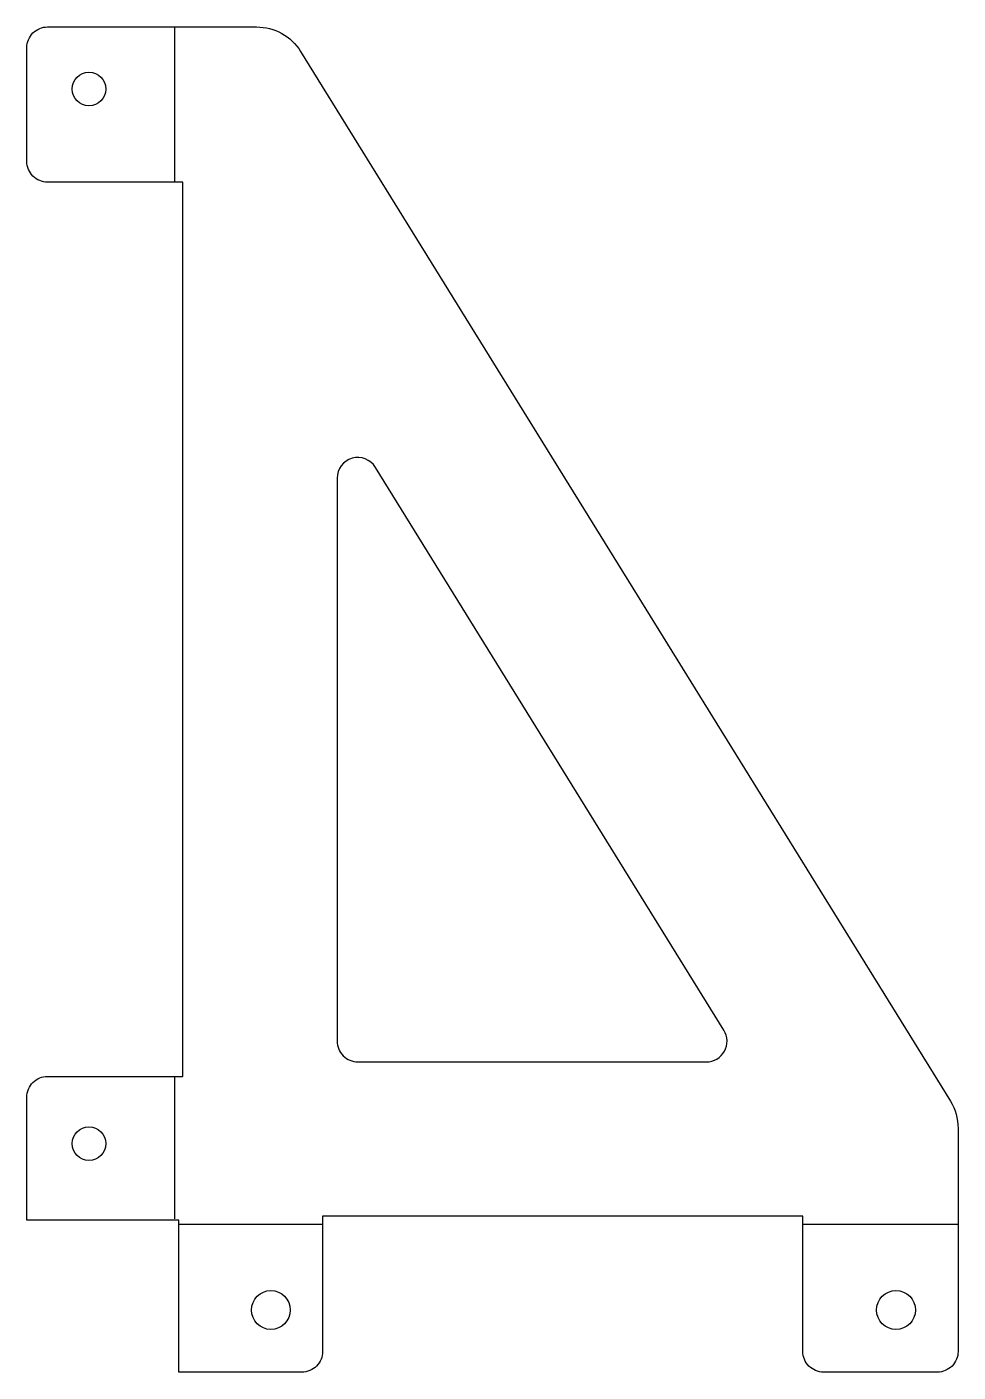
# Model space of a CAD drawing. Extents: x -30 to 150, y -30 to 230.
import ezdxf

# ---------------------------------------------------------------- set-up
doc = ezdxf.new("R2010")
doc.units = 0

msp = doc.modelspace()

# ---------------------------------------------------------------- linework, layer by layer
at = {"layer": '1'}
for points in [[(150, 17.16), (150, -25.95, -0.414214), (146, -29.95), (124, -29.95, -0.414214), (120, -25.95), (120, 0.2), (27.2, 0.2), (27.2, -25.95, -0.414214), (23.2, -29.95), (-0.59, -29.95), (-0.59, -0.59), (-29.95, -0.59), (-29.95, 23.2, -0.414214), (-25.95, 27.2), (0.2, 27.2), (0.2, 200), (-25.95, 200, -0.414214), (-29.95, 204), (-29.95, 226, -0.414214), (-25.95, 230), (14.43, 230, -0.259738), (22.93, 225.26), (148.5, 22.42, -0.139471)], [(104.75, 36.11), (37.4, 144.89, 0.755201), (30, 142.79), (30, 34, 0.414214), (34, 30), (101.35, 30, 0.587632)]]:
    msp.add_lwpolyline(points, format="xyb", close=True, dxfattribs=at)
for centre, radius in [((-17.95, 218), 3.25), ((-17.95, 14.2), 3.25), ((17.2, -17.95), 3.75), ((138, -17.95), 3.75)]:
    msp.add_circle(centre, radius, dxfattribs=at)
at = {"layer": '2'}
for p, q in [((-1.37, 200), (-1.37, 230)), ((-1.37, -0.3), (-1.37, 27.2)), ((-0.59, -1.37), (27.2, -1.37)), ((120, -1.37), (150, -1.37))]:
    msp.add_line(p, q, dxfattribs=at)

doc.saveas('drawing.dxf')
